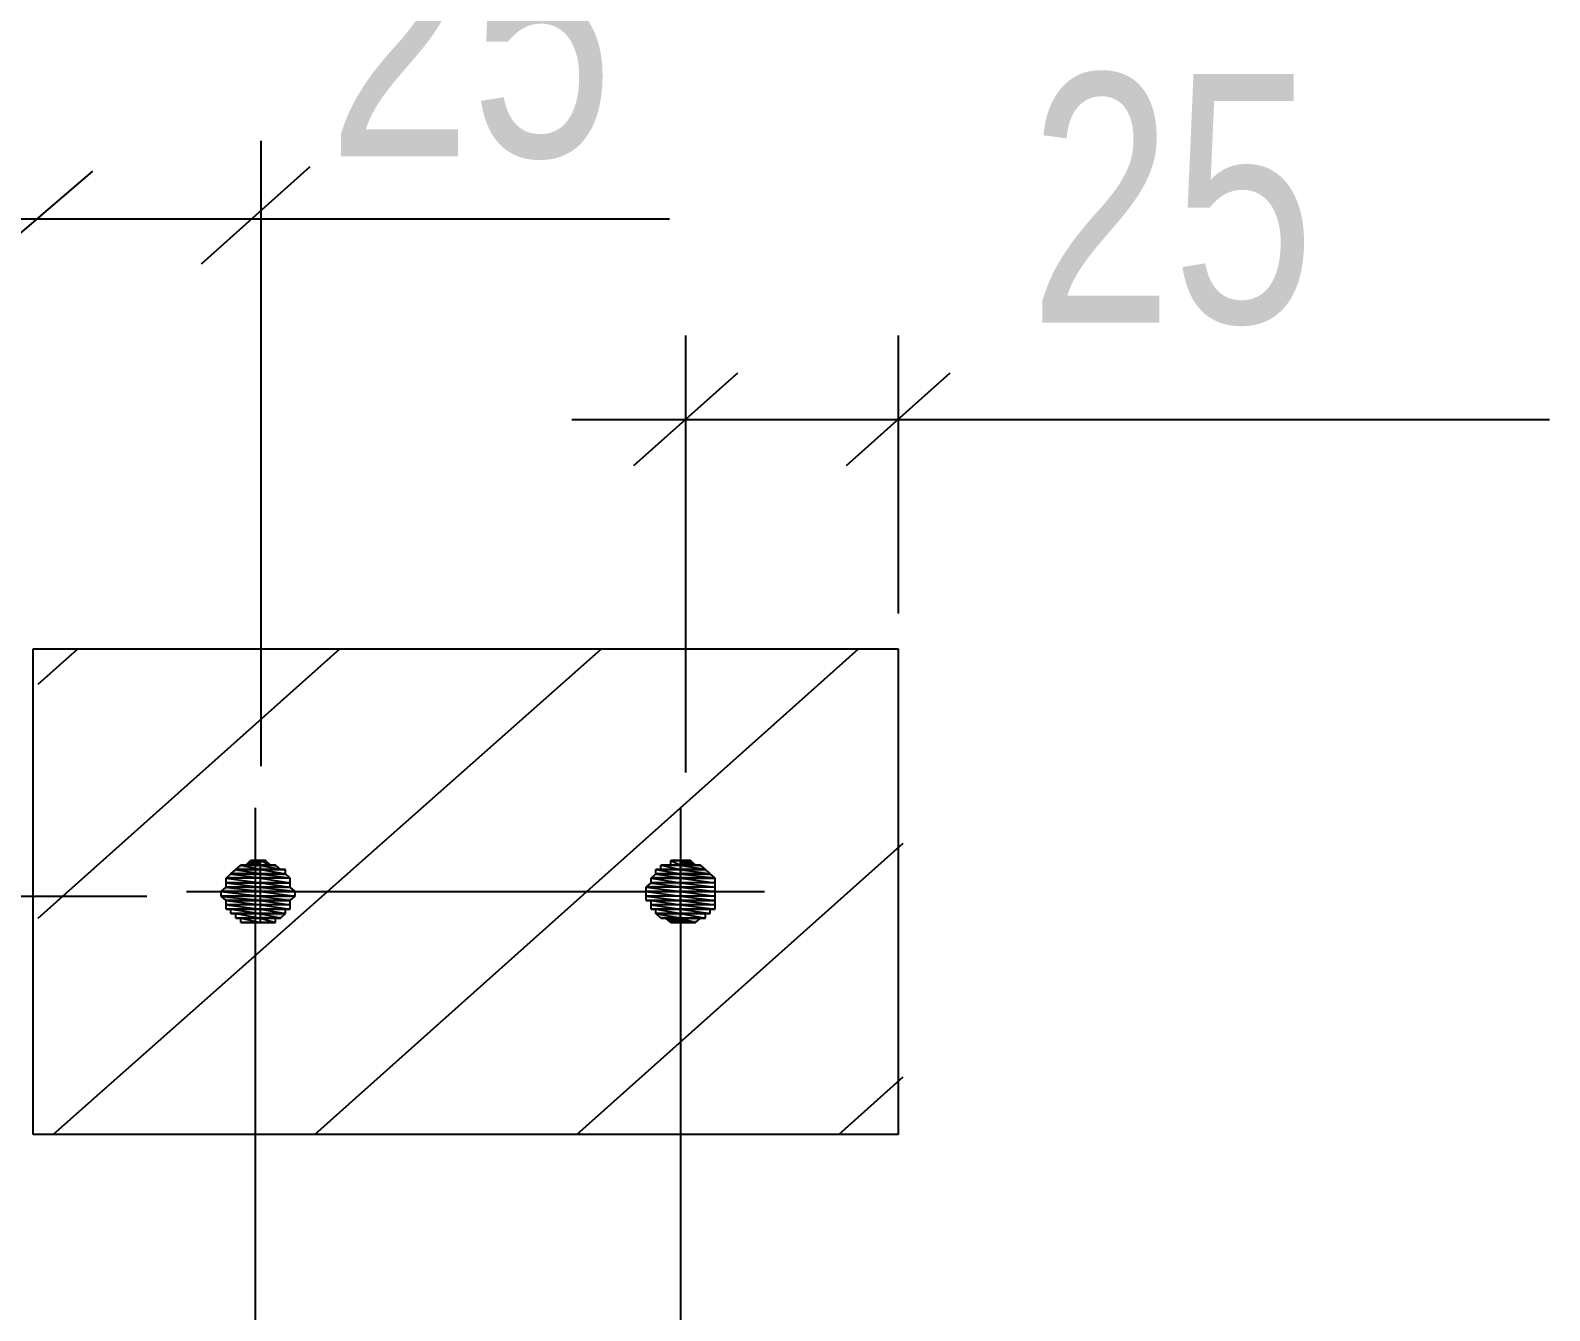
# Model space of a CAD drawing. Header units: millimetres. Extents: x 0 to 420, y 0 to 297.
# Drawn here: x 119.23 to 131.76, y 33.55 to 44.11 of the extents above; entities that cross this region are included whole.
import ezdxf

# ---------------------------------------------------------------- set-up
doc = ezdxf.new("R2010")
doc.units = ezdxf.units.MM
doc.styles.add('Arial Narrow', font='ARIALN.TTF', dxfattribs={"height": 0.2})

# ---------------------------------------------------------------- blocks, each defined once
blk = doc.blocks.new('0_TCM_4503_AIVD_AD_NOTE_BLOCK-43706508-2366')
at = {"linetype": 'Continuous'}
for points in [[(120.923, 37.192), (121.127, 37.192), (120.964, 37.228)], [(120.964, 37.228), (121.127, 37.192), (121.127, 37.228)], [(121.005, 37.228), (121.127, 37.228), (121.045, 37.265)], [(121.045, 37.265), (121.127, 37.228), (121.127, 37.265)], [(121.127, 37.228), (121.29, 37.192), (121.249, 37.228)], [(121.127, 37.192), (121.29, 37.192), (121.127, 37.228)], [(124.59, 37.265), (124.713, 37.228), (124.672, 37.265)], [(124.59, 37.228), (124.713, 37.228), (124.59, 37.265)], [(124.59, 37.228), (124.794, 37.192), (124.753, 37.228)], [(124.59, 37.192), (124.794, 37.192), (124.59, 37.228)], [(120.842, 37.119), (121.127, 37.119), (120.882, 37.155)], [(120.882, 37.155), (121.127, 37.155), (120.923, 37.192)], [(120.882, 37.155), (121.127, 37.119), (121.127, 37.155)], [(120.923, 37.192), (121.127, 37.155), (121.127, 37.192)], [(121.127, 37.155), (121.371, 37.119), (121.331, 37.155)], [(121.127, 37.119), (121.371, 37.119), (121.127, 37.155)], [(124.305, 37.046), (124.59, 37.046), (124.346, 37.083)], [(124.346, 37.119), (124.59, 37.119), (124.387, 37.155)], [(124.346, 37.083), (124.59, 37.046), (124.59, 37.083)], [(124.387, 37.155), (124.59, 37.119), (124.59, 37.155)], [(124.59, 37.192), (124.835, 37.155), (124.794, 37.192)], [(124.59, 37.155), (124.835, 37.155), (124.59, 37.192)], [(124.59, 37.155), (124.876, 37.119), (124.835, 37.155)], [(124.59, 37.119), (124.876, 37.119), (124.59, 37.155)], [(120.801, 37.01), (121.127, 37.01), (120.842, 37.046)], [(120.801, 36.973), (121.127, 36.937), (121.127, 36.973)], [(120.842, 36.937), (121.127, 36.937), (120.801, 36.973)], [(120.842, 37.046), (121.127, 37.01), (121.127, 37.046)], [(121.127, 37.046), (121.412, 37.01), (121.371, 37.046)], [(121.127, 37.01), (121.412, 37.01), (121.127, 37.046)], [(121.127, 36.973), (121.371, 36.937), (121.412, 36.973)], [(121.127, 36.937), (121.371, 36.937), (121.127, 36.973)], [(121.127, 36.828), (121.29, 36.791), (121.331, 36.828)], [(121.127, 36.791), (121.29, 36.791), (121.127, 36.828)], [(124.387, 36.828), (124.59, 36.791), (124.59, 36.828)], [(124.427, 36.791), (124.59, 36.791), (124.387, 36.828)], [(124.468, 36.791), (124.59, 36.755), (124.59, 36.791)], [(124.509, 36.755), (124.59, 36.755), (124.468, 36.791)], [(124.59, 36.791), (124.713, 36.755), (124.753, 36.791)], [(124.59, 36.755), (124.713, 36.755), (124.59, 36.791)]]:
    blk.add_hatch(color=7, dxfattribs=at).paths.add_polyline_path(points)
at = {"color": 7, "linetype": 'Continuous'}
for p, q in [((121.13, 43.2), (121.13, 38.043)), ((121.534, 42.984), (120.638, 42.183)), ((119.742, 42.948), (118.845, 42.183)), ((118.243, 42.556), (124.499, 42.556)), ((124.631, 41.593), (124.631, 37.992)), ((126.383, 41.593), (126.383, 39.302)), ((125.059, 41.284), (124.203, 40.519)), ((126.811, 41.284), (125.955, 40.519)), ((123.694, 40.902), (131.755, 40.902)), ((119.253, 39.011), (126.383, 39.011)), ((119.253, 35.008), (119.253, 39.011)), ((119.293, 38.72), (119.619, 39.011)), ((119.293, 36.791), (121.779, 39.011)), ((119.416, 35.008), (123.938, 39.011)), ((121.575, 35.008), (126.057, 39.011)), ((126.383, 39.011), (126.383, 35.008)), ((121.086, 24.346), (121.086, 37.701)), ((124.59, 37.701), (124.59, 24.274)), ((123.735, 35.008), (126.424, 37.41)), ((120.923, 37.192), (120.964, 37.228)), ((121.127, 37.228), (120.964, 37.228)), ((120.964, 37.228), (121.005, 37.228)), ((121.127, 37.228), (120.964, 37.228)), ((120.964, 37.228), (121.127, 37.228)), ((120.964, 37.228), (121.127, 37.228)), ((121.127, 37.228), (120.964, 37.228)), ((121.127, 37.228), (120.964, 37.228)), ((120.964, 37.228), (121.127, 37.192)), ((120.964, 37.228), (121.127, 37.192)), ((121.005, 37.228), (121.045, 37.265)), ((121.127, 37.228), (121.005, 37.228)), ((121.127, 37.228), (121.005, 37.228)), ((121.005, 37.228), (121.127, 37.228)), ((121.005, 37.228), (121.127, 37.228)), ((121.127, 37.228), (121.005, 37.228)), ((121.127, 37.228), (121.005, 37.228)), ((121.005, 37.228), (121.127, 37.228)), ((121.005, 37.228), (121.127, 37.228)), ((121.127, 37.265), (121.045, 37.265)), ((121.045, 37.265), (121.086, 37.265)), ((121.127, 37.265), (121.045, 37.265)), ((121.045, 37.265), (121.127, 37.228)), ((121.045, 37.265), (121.127, 37.228)), ((121.086, 37.265), (121.127, 37.265)), ((121.127, 37.265), (121.086, 37.265)), ((121.086, 37.265), (121.127, 37.265)), ((121.086, 37.265), (121.127, 37.265)), ((121.127, 37.265), (121.086, 37.265)), ((121.127, 37.228), (121.127, 37.265)), ((121.127, 37.265), (121.168, 37.265)), ((121.168, 37.265), (121.127, 37.265)), ((121.168, 37.265), (121.127, 37.265)), ((121.127, 37.265), (121.168, 37.265)), ((121.168, 37.265), (121.127, 37.265)), ((121.127, 37.265), (121.208, 37.228)), ((121.127, 37.265), (121.208, 37.228)), ((121.127, 37.228), (121.127, 37.265)), ((121.127, 37.192), (121.127, 37.228)), ((121.208, 37.228), (121.127, 37.228)), ((121.208, 37.228), (121.127, 37.228)), ((121.127, 37.228), (121.208, 37.228)), ((121.127, 37.228), (121.208, 37.228)), ((121.208, 37.228), (121.127, 37.228)), ((121.249, 37.228), (121.127, 37.228)), ((121.127, 37.228), (121.249, 37.228)), ((121.127, 37.228), (121.249, 37.228)), ((121.249, 37.228), (121.127, 37.228)), ((121.249, 37.228), (121.127, 37.228)), ((121.127, 37.228), (121.249, 37.228)), ((121.249, 37.228), (121.127, 37.228)), ((121.127, 37.228), (121.208, 37.228)), ((121.249, 37.228), (121.127, 37.228)), ((121.127, 37.228), (121.29, 37.192)), ((121.127, 37.228), (121.29, 37.192)), ((121.127, 37.192), (121.127, 37.228)), ((121.208, 37.228), (121.168, 37.265)), ((121.208, 37.228), (121.249, 37.228)), ((121.29, 37.192), (121.249, 37.228)), ((124.59, 37.228), (124.427, 37.228)), ((124.427, 37.228), (124.468, 37.228)), ((124.59, 37.228), (124.427, 37.228)), ((124.427, 37.228), (124.59, 37.192)), ((124.427, 37.228), (124.59, 37.192)), ((124.427, 37.192), (124.427, 37.228)), ((124.509, 37.228), (124.468, 37.228)), ((124.468, 37.228), (124.59, 37.228)), ((124.59, 37.228), (124.468, 37.228)), ((124.468, 37.228), (124.59, 37.228)), ((124.468, 37.228), (124.59, 37.228)), ((124.59, 37.265), (124.509, 37.265)), ((124.509, 37.265), (124.55, 37.265)), ((124.59, 37.265), (124.509, 37.265)), ((124.509, 37.265), (124.59, 37.228)), ((124.509, 37.265), (124.59, 37.228)), ((124.509, 37.228), (124.509, 37.265)), ((124.59, 37.228), (124.509, 37.228)), ((124.59, 37.228), (124.509, 37.228)), ((124.509, 37.228), (124.59, 37.228)), ((124.59, 37.228), (124.509, 37.228)), ((124.59, 37.265), (124.55, 37.265)), ((124.55, 37.265), (124.59, 37.265)), ((124.59, 37.265), (124.55, 37.265)), ((124.55, 37.265), (124.59, 37.265)), ((124.55, 37.265), (124.59, 37.265)), ((124.59, 37.265), (124.631, 37.265)), ((124.631, 37.265), (124.59, 37.265)), ((124.672, 37.265), (124.59, 37.265)), ((124.59, 37.265), (124.672, 37.265)), ((124.59, 37.265), (124.672, 37.265)), ((124.672, 37.265), (124.59, 37.265)), ((124.672, 37.265), (124.59, 37.265)), ((124.59, 37.265), (124.672, 37.265)), ((124.672, 37.265), (124.59, 37.265)), ((124.59, 37.265), (124.631, 37.265)), ((124.672, 37.265), (124.59, 37.265)), ((124.59, 37.265), (124.713, 37.228)), ((124.59, 37.265), (124.713, 37.228)), ((124.59, 37.228), (124.59, 37.265)), ((124.59, 37.228), (124.59, 37.265)), ((124.713, 37.228), (124.59, 37.228)), ((124.753, 37.228), (124.59, 37.228)), ((124.59, 37.228), (124.753, 37.228)), ((124.59, 37.228), (124.753, 37.228)), ((124.753, 37.228), (124.59, 37.228)), ((124.753, 37.228), (124.59, 37.228)), ((124.59, 37.228), (124.753, 37.228)), ((124.753, 37.228), (124.59, 37.228)), ((124.59, 37.228), (124.713, 37.228)), ((124.753, 37.228), (124.59, 37.228)), ((124.59, 37.228), (124.794, 37.192)), ((124.59, 37.228), (124.794, 37.192)), ((124.59, 37.192), (124.59, 37.228)), ((124.59, 37.192), (124.59, 37.228)), ((124.631, 37.265), (124.672, 37.265)), ((124.713, 37.228), (124.672, 37.265)), ((124.713, 37.228), (124.753, 37.228)), ((124.794, 37.192), (124.753, 37.228)), ((120.842, 37.119), (120.882, 37.155)), ((121.127, 37.119), (120.842, 37.119)), ((121.127, 37.119), (120.842, 37.119)), ((120.842, 37.119), (121.127, 37.083)), ((120.842, 37.119), (121.127, 37.083)), ((120.842, 37.083), (120.842, 37.119)), ((121.127, 37.083), (120.842, 37.083)), ((121.127, 37.083), (120.842, 37.083)), ((120.842, 37.083), (121.127, 37.083)), ((120.842, 37.083), (121.127, 37.083)), ((121.127, 37.083), (120.842, 37.083)), ((121.127, 37.083), (120.842, 37.083)), ((120.842, 37.083), (121.127, 37.046)), ((120.842, 37.083), (121.127, 37.046)), ((120.842, 37.046), (120.842, 37.083)), ((120.882, 37.155), (120.923, 37.192)), ((121.127, 37.155), (120.882, 37.155)), ((121.127, 37.155), (120.882, 37.155)), ((120.882, 37.155), (121.127, 37.155)), ((120.882, 37.155), (121.127, 37.155)), ((121.127, 37.155), (120.882, 37.155)), ((121.127, 37.155), (120.882, 37.155)), ((120.882, 37.155), (121.127, 37.119)), ((120.882, 37.155), (121.127, 37.119)), ((121.127, 37.192), (120.923, 37.192)), ((121.127, 37.192), (120.923, 37.192)), ((120.923, 37.192), (121.127, 37.192)), ((120.923, 37.192), (121.127, 37.192)), ((121.127, 37.192), (120.923, 37.192)), ((121.127, 37.192), (120.923, 37.192)), ((120.923, 37.192), (121.127, 37.155)), ((120.923, 37.192), (121.127, 37.155)), ((121.127, 37.155), (121.127, 37.192)), ((121.29, 37.192), (121.127, 37.192)), ((121.331, 37.192), (121.127, 37.192)), ((121.127, 37.192), (121.331, 37.192)), ((121.331, 37.192), (121.127, 37.192)), ((121.127, 37.192), (121.29, 37.192)), ((121.331, 37.192), (121.127, 37.192)), ((121.127, 37.192), (121.331, 37.155)), ((121.127, 37.192), (121.331, 37.155)), ((121.127, 37.155), (121.127, 37.192)), ((121.127, 37.119), (121.127, 37.155)), ((121.331, 37.155), (121.127, 37.155)), ((121.331, 37.155), (121.127, 37.155)), ((121.127, 37.155), (121.331, 37.155)), ((121.127, 37.155), (121.331, 37.155)), ((121.331, 37.155), (121.127, 37.155)), ((121.331, 37.155), (121.127, 37.155)), ((121.127, 37.155), (121.371, 37.119)), ((121.127, 37.155), (121.371, 37.119)), ((121.127, 37.119), (121.127, 37.155)), ((121.127, 37.083), (121.127, 37.119)), ((121.371, 37.119), (121.127, 37.119)), ((121.371, 37.119), (121.127, 37.119)), ((121.127, 37.119), (121.371, 37.083)), ((121.127, 37.119), (121.371, 37.083)), ((121.127, 37.083), (121.127, 37.119)), ((121.127, 37.046), (121.127, 37.083)), ((121.371, 37.083), (121.127, 37.083)), ((121.371, 37.083), (121.127, 37.083)), ((121.127, 37.083), (121.371, 37.083)), ((121.127, 37.083), (121.371, 37.083)), ((121.371, 37.083), (121.127, 37.083)), ((121.371, 37.083), (121.127, 37.083)), ((121.127, 37.083), (121.371, 37.046)), ((121.127, 37.083), (121.371, 37.046)), ((121.127, 37.046), (121.127, 37.083)), ((121.29, 37.192), (121.331, 37.192)), ((121.331, 37.155), (121.331, 37.192)), ((121.371, 37.119), (121.331, 37.155)), ((121.371, 37.083), (121.371, 37.119)), ((121.371, 37.046), (121.371, 37.083)), ((124.305, 37.046), (124.346, 37.083)), ((124.346, 37.119), (124.387, 37.155)), ((124.59, 37.119), (124.346, 37.119)), ((124.59, 37.119), (124.346, 37.119)), ((124.346, 37.119), (124.59, 37.119)), ((124.346, 37.119), (124.59, 37.119)), ((124.59, 37.119), (124.346, 37.119)), ((124.59, 37.119), (124.346, 37.119)), ((124.346, 37.119), (124.59, 37.083)), ((124.346, 37.119), (124.59, 37.083)), ((124.346, 37.083), (124.346, 37.119)), ((124.59, 37.083), (124.346, 37.083)), ((124.59, 37.083), (124.346, 37.083)), ((124.346, 37.083), (124.59, 37.046)), ((124.346, 37.083), (124.59, 37.046)), ((124.427, 37.192), (124.387, 37.192)), ((124.387, 37.192), (124.59, 37.192)), ((124.59, 37.192), (124.387, 37.192)), ((124.387, 37.192), (124.59, 37.155)), ((124.387, 37.192), (124.59, 37.155)), ((124.387, 37.155), (124.387, 37.192)), ((124.59, 37.155), (124.387, 37.155)), ((124.59, 37.155), (124.387, 37.155)), ((124.387, 37.155), (124.59, 37.155)), ((124.387, 37.155), (124.59, 37.155)), ((124.59, 37.155), (124.387, 37.155)), ((124.59, 37.155), (124.387, 37.155)), ((124.387, 37.155), (124.59, 37.119)), ((124.387, 37.155), (124.59, 37.119)), ((124.59, 37.192), (124.427, 37.192)), ((124.59, 37.192), (124.427, 37.192)), ((124.427, 37.192), (124.59, 37.192)), ((124.59, 37.192), (124.427, 37.192)), ((124.794, 37.192), (124.59, 37.192)), ((124.794, 37.192), (124.59, 37.192)), ((124.59, 37.192), (124.794, 37.192)), ((124.59, 37.192), (124.794, 37.192)), ((124.794, 37.192), (124.59, 37.192)), ((124.794, 37.192), (124.59, 37.192)), ((124.59, 37.192), (124.835, 37.155)), ((124.59, 37.192), (124.835, 37.155)), ((124.59, 37.155), (124.59, 37.192)), ((124.59, 37.155), (124.59, 37.192)), ((124.835, 37.155), (124.59, 37.155)), ((124.835, 37.155), (124.59, 37.155)), ((124.59, 37.155), (124.835, 37.155)), ((124.59, 37.155), (124.835, 37.155)), ((124.835, 37.155), (124.59, 37.155)), ((124.835, 37.155), (124.59, 37.155)), ((124.59, 37.155), (124.876, 37.119)), ((124.59, 37.155), (124.876, 37.119)), ((124.59, 37.119), (124.59, 37.155)), ((124.59, 37.119), (124.59, 37.155)), ((124.876, 37.119), (124.59, 37.119)), ((124.876, 37.119), (124.59, 37.119)), ((124.59, 37.119), (124.876, 37.119)), ((124.59, 37.119), (124.876, 37.119)), ((124.876, 37.119), (124.59, 37.119)), ((124.876, 37.119), (124.59, 37.119)), ((124.59, 37.119), (124.876, 37.083)), ((124.59, 37.119), (124.876, 37.083)), ((124.59, 37.083), (124.59, 37.119)), ((124.59, 37.083), (124.59, 37.119)), ((124.876, 37.083), (124.59, 37.083)), ((124.876, 37.083), (124.59, 37.083)), ((124.59, 37.083), (124.876, 37.046)), ((124.59, 37.083), (124.876, 37.046)), ((124.59, 37.046), (124.59, 37.083)), ((124.59, 37.046), (124.59, 37.083)), ((124.835, 37.155), (124.794, 37.192)), ((124.876, 37.119), (124.835, 37.155)), ((124.876, 37.083), (124.876, 37.119)), ((124.876, 37.046), (124.876, 37.083)), ((114.404, 36.973), (120.19, 36.973)), ((120.516, 37.01), (125.283, 37.01)), ((120.801, 37.01), (120.842, 37.046)), ((121.127, 37.01), (120.801, 37.01)), ((121.127, 37.01), (120.801, 37.01)), ((120.801, 37.01), (121.127, 37.01)), ((120.801, 37.01), (121.127, 37.01)), ((121.127, 37.01), (120.801, 37.01)), ((121.127, 37.01), (120.801, 37.01)), ((120.801, 37.01), (121.127, 36.973)), ((120.801, 37.01), (121.127, 36.973)), ((120.801, 36.973), (120.801, 37.01)), ((121.127, 36.973), (120.801, 36.973)), ((121.127, 36.973), (120.801, 36.973)), ((120.801, 36.973), (121.127, 36.937)), ((120.801, 36.973), (121.127, 36.937)), ((120.842, 36.937), (120.801, 36.973)), ((121.127, 37.046), (120.842, 37.046)), ((121.127, 37.046), (120.842, 37.046)), ((120.842, 37.046), (121.127, 37.01)), ((120.842, 37.046), (121.127, 37.01)), ((121.127, 37.01), (121.127, 37.046)), ((121.371, 37.046), (121.127, 37.046)), ((121.371, 37.046), (121.127, 37.046)), ((121.127, 37.046), (121.412, 37.01)), ((121.127, 37.046), (121.412, 37.01)), ((121.127, 37.01), (121.127, 37.046)), ((121.127, 36.973), (121.127, 37.01)), ((121.412, 37.01), (121.127, 37.01)), ((121.412, 37.01), (121.127, 37.01)), ((121.127, 37.01), (121.412, 37.01)), ((121.127, 37.01), (121.412, 37.01)), ((121.412, 37.01), (121.127, 37.01)), ((121.412, 37.01), (121.127, 37.01)), ((121.127, 37.01), (121.412, 36.973)), ((121.127, 37.01), (121.412, 36.973)), ((121.127, 36.973), (121.127, 37.01)), ((121.127, 36.937), (121.127, 36.973)), ((121.412, 36.973), (121.127, 36.973)), ((121.412, 36.973), (121.127, 36.973)), ((121.127, 36.973), (121.371, 36.937)), ((121.127, 36.973), (121.371, 36.937)), ((121.127, 36.937), (121.127, 36.973)), ((121.412, 37.01), (121.371, 37.046)), ((121.371, 36.937), (121.412, 36.973)), ((121.412, 36.973), (121.412, 37.01)), ((124.59, 37.046), (124.305, 37.046)), ((124.59, 37.046), (124.305, 37.046)), ((124.305, 37.046), (124.59, 37.01)), ((124.305, 37.046), (124.59, 37.01)), ((124.305, 37.01), (124.305, 37.046)), ((124.59, 37.01), (124.305, 37.01)), ((124.59, 37.01), (124.305, 37.01)), ((124.305, 37.01), (124.59, 37.01)), ((124.305, 37.01), (124.59, 37.01)), ((124.59, 37.01), (124.305, 37.01)), ((124.59, 37.01), (124.305, 37.01)), ((124.305, 37.01), (124.59, 36.973)), ((124.305, 37.01), (124.59, 36.973)), ((124.305, 36.973), (124.305, 37.01)), ((124.59, 36.973), (124.305, 36.973)), ((124.59, 36.973), (124.305, 36.973)), ((124.305, 36.973), (124.59, 36.937)), ((124.305, 36.973), (124.59, 36.937)), ((124.305, 36.937), (124.305, 36.973)), ((124.876, 37.046), (124.59, 37.046)), ((124.876, 37.046), (124.59, 37.046)), ((124.59, 37.046), (124.876, 37.01)), ((124.59, 37.046), (124.876, 37.01)), ((124.59, 37.01), (124.59, 37.046)), ((124.59, 37.01), (124.59, 37.046)), ((124.876, 37.01), (124.59, 37.01)), ((124.876, 37.01), (124.59, 37.01)), ((124.59, 37.01), (124.876, 37.01)), ((124.59, 37.01), (124.876, 37.01)), ((124.876, 37.01), (124.59, 37.01)), ((124.876, 37.01), (124.59, 37.01)), ((124.59, 37.01), (124.876, 36.973)), ((124.59, 37.01), (124.876, 36.973)), ((124.59, 36.973), (124.59, 37.01)), ((124.59, 36.973), (124.59, 37.01)), ((124.876, 36.973), (124.59, 36.973)), ((124.876, 36.973), (124.59, 36.973)), ((124.59, 36.973), (124.876, 36.937)), ((124.59, 36.973), (124.876, 36.937)), ((124.59, 36.937), (124.59, 36.973)), ((124.59, 36.937), (124.59, 36.973)), ((124.876, 37.01), (124.876, 37.046)), ((124.876, 36.973), (124.876, 37.01)), ((124.876, 36.937), (124.876, 36.973)), ((121.127, 36.937), (120.842, 36.937)), ((121.127, 36.937), (120.842, 36.937)), ((120.842, 36.937), (121.127, 36.937)), ((120.842, 36.937), (121.127, 36.937)), ((121.127, 36.937), (120.842, 36.937)), ((121.127, 36.937), (120.842, 36.937)), ((120.842, 36.937), (121.127, 36.901)), ((120.842, 36.937), (121.127, 36.901)), ((120.842, 36.901), (120.842, 36.937)), ((121.127, 36.901), (120.842, 36.901)), ((121.127, 36.901), (120.842, 36.901)), ((120.842, 36.901), (121.127, 36.864)), ((120.842, 36.901), (121.127, 36.864)), ((120.842, 36.864), (120.842, 36.901)), ((121.127, 36.864), (120.842, 36.864)), ((121.127, 36.864), (120.842, 36.864)), ((120.842, 36.864), (120.882, 36.864)), ((120.842, 36.864), (121.127, 36.864)), ((121.127, 36.864), (120.842, 36.864)), ((120.882, 36.864), (121.127, 36.864)), ((121.127, 36.864), (120.882, 36.864)), ((120.882, 36.864), (121.127, 36.828)), ((120.882, 36.864), (121.127, 36.828)), ((120.882, 36.828), (120.882, 36.864)), ((121.127, 36.828), (120.882, 36.828)), ((121.127, 36.828), (120.882, 36.828)), ((120.882, 36.828), (120.923, 36.828)), ((120.882, 36.828), (121.127, 36.828)), ((121.127, 36.828), (120.882, 36.828)), ((120.923, 36.828), (121.127, 36.828)), ((121.127, 36.828), (120.923, 36.828)), ((120.923, 36.828), (121.127, 36.791)), ((120.923, 36.828), (121.127, 36.791)), ((120.923, 36.791), (120.923, 36.828)), ((121.127, 36.901), (121.127, 36.937)), ((121.371, 36.937), (121.127, 36.937)), ((121.371, 36.937), (121.127, 36.937)), ((121.127, 36.937), (121.371, 36.937)), ((121.127, 36.937), (121.371, 36.937)), ((121.371, 36.937), (121.127, 36.937)), ((121.371, 36.937), (121.127, 36.937)), ((121.127, 36.937), (121.371, 36.901)), ((121.127, 36.937), (121.371, 36.901)), ((121.127, 36.901), (121.127, 36.937)), ((121.127, 36.864), (121.127, 36.901)), ((121.371, 36.901), (121.127, 36.901)), ((121.371, 36.901), (121.127, 36.901)), ((121.127, 36.901), (121.371, 36.864)), ((121.127, 36.901), (121.371, 36.864)), ((121.127, 36.864), (121.127, 36.901)), ((121.127, 36.828), (121.127, 36.864)), ((121.371, 36.864), (121.127, 36.864)), ((121.331, 36.864), (121.127, 36.864)), ((121.127, 36.864), (121.331, 36.864)), ((121.331, 36.864), (121.127, 36.864)), ((121.127, 36.864), (121.371, 36.864)), ((121.331, 36.864), (121.127, 36.864)), ((121.127, 36.864), (121.331, 36.828)), ((121.127, 36.864), (121.331, 36.828)), ((121.127, 36.828), (121.127, 36.864)), ((121.127, 36.791), (121.127, 36.828)), ((121.331, 36.828), (121.127, 36.828)), ((121.331, 36.828), (121.127, 36.828)), ((121.127, 36.828), (121.331, 36.828)), ((121.127, 36.828), (121.331, 36.828)), ((121.331, 36.828), (121.127, 36.828)), ((121.331, 36.828), (121.127, 36.828)), ((121.127, 36.828), (121.29, 36.791)), ((121.127, 36.828), (121.29, 36.791)), ((121.127, 36.791), (121.127, 36.828)), ((121.29, 36.791), (121.331, 36.828)), ((121.371, 36.864), (121.331, 36.864)), ((121.331, 36.828), (121.331, 36.864)), ((121.371, 36.901), (121.371, 36.937)), ((121.371, 36.864), (121.371, 36.901)), ((124.59, 36.937), (124.305, 36.937)), ((124.59, 36.937), (124.305, 36.937)), ((124.305, 36.937), (124.346, 36.937)), ((124.305, 36.937), (124.59, 36.937)), ((124.59, 36.937), (124.305, 36.937)), ((124.59, 36.937), (124.346, 36.937)), ((124.346, 36.937), (124.59, 36.901)), ((124.346, 36.937), (124.59, 36.901)), ((124.346, 36.901), (124.346, 36.937)), ((124.346, 36.937), (124.59, 36.937)), ((124.59, 36.901), (124.346, 36.901)), ((124.59, 36.901), (124.346, 36.901)), ((124.346, 36.901), (124.59, 36.864)), ((124.346, 36.901), (124.59, 36.864)), ((124.346, 36.864), (124.346, 36.901)), ((124.59, 36.864), (124.346, 36.864)), ((124.59, 36.864), (124.346, 36.864)), ((124.346, 36.864), (124.387, 36.864)), ((124.346, 36.864), (124.59, 36.864)), ((124.59, 36.864), (124.346, 36.864)), ((124.387, 36.864), (124.59, 36.864)), ((124.59, 36.864), (124.387, 36.864)), ((124.387, 36.864), (124.59, 36.828)), ((124.387, 36.864), (124.59, 36.828)), ((124.387, 36.828), (124.387, 36.864)), ((124.59, 36.828), (124.387, 36.828)), ((124.59, 36.828), (124.387, 36.828)), ((124.387, 36.828), (124.59, 36.828)), ((124.387, 36.828), (124.59, 36.828)), ((124.59, 36.828), (124.387, 36.828)), ((124.59, 36.828), (124.387, 36.828)), ((124.387, 36.828), (124.59, 36.791)), ((124.387, 36.828), (124.59, 36.791)), ((124.427, 36.791), (124.387, 36.828)), ((124.59, 36.901), (124.59, 36.937)), ((124.876, 36.937), (124.59, 36.937)), ((124.876, 36.937), (124.59, 36.937)), ((124.59, 36.937), (124.876, 36.937)), ((124.59, 36.937), (124.876, 36.937)), ((124.876, 36.937), (124.59, 36.937)), ((124.876, 36.937), (124.59, 36.937)), ((124.59, 36.937), (124.876, 36.901)), ((124.59, 36.937), (124.876, 36.901)), ((124.59, 36.901), (124.59, 36.937)), ((124.59, 36.864), (124.59, 36.901)), ((124.876, 36.901), (124.59, 36.901)), ((124.876, 36.901), (124.59, 36.901)), ((124.59, 36.901), (124.876, 36.864)), ((124.59, 36.901), (124.876, 36.864)), ((124.59, 36.864), (124.59, 36.901)), ((124.59, 36.828), (124.59, 36.864)), ((124.876, 36.864), (124.59, 36.864)), ((124.835, 36.864), (124.59, 36.864)), ((124.59, 36.864), (124.835, 36.864)), ((124.835, 36.864), (124.59, 36.864)), ((124.59, 36.864), (124.876, 36.864)), ((124.835, 36.864), (124.59, 36.864)), ((124.59, 36.864), (124.835, 36.828)), ((124.59, 36.864), (124.835, 36.828)), ((124.59, 36.828), (124.59, 36.864)), ((124.59, 36.791), (124.59, 36.828)), ((124.835, 36.828), (124.59, 36.828)), ((124.794, 36.828), (124.59, 36.828)), ((124.59, 36.828), (124.794, 36.828)), ((124.794, 36.828), (124.59, 36.828)), ((124.59, 36.828), (124.835, 36.828)), ((124.794, 36.828), (124.59, 36.828)), ((124.59, 36.828), (124.794, 36.791)), ((124.59, 36.828), (124.794, 36.791)), ((124.59, 36.791), (124.59, 36.828)), ((124.835, 36.828), (124.794, 36.828)), ((124.794, 36.791), (124.794, 36.828)), ((124.876, 36.864), (124.835, 36.864)), ((124.835, 36.828), (124.835, 36.864)), ((124.876, 36.901), (124.876, 36.937)), ((124.876, 36.864), (124.876, 36.901)), ((121.127, 36.791), (120.923, 36.791)), ((121.127, 36.791), (120.923, 36.791)), ((120.923, 36.791), (120.964, 36.791)), ((120.923, 36.791), (121.127, 36.791)), ((121.127, 36.791), (120.923, 36.791)), ((120.964, 36.791), (121.127, 36.791)), ((121.127, 36.791), (120.964, 36.791)), ((120.964, 36.791), (121.127, 36.755)), ((120.964, 36.791), (121.127, 36.755)), ((120.964, 36.755), (120.964, 36.791)), ((121.127, 36.755), (120.964, 36.755)), ((121.127, 36.755), (120.964, 36.755)), ((120.964, 36.755), (121.005, 36.755)), ((120.964, 36.755), (121.127, 36.755)), ((121.127, 36.755), (120.964, 36.755)), ((121.005, 36.755), (121.127, 36.755)), ((121.127, 36.755), (121.005, 36.755)), ((121.005, 36.755), (121.127, 36.755)), ((121.127, 36.755), (121.005, 36.755)), ((121.005, 36.755), (121.127, 36.755)), ((121.005, 36.755), (121.127, 36.755)), ((121.045, 36.755), (121.005, 36.755)), ((121.005, 36.755), (121.127, 36.755)), ((121.127, 36.755), (121.005, 36.755)), ((121.127, 36.755), (121.045, 36.755)), ((121.086, 36.755), (121.045, 36.755)), ((121.045, 36.755), (121.127, 36.755)), ((121.045, 36.755), (121.127, 36.755)), ((121.127, 36.755), (121.045, 36.755)), ((121.127, 36.755), (121.086, 36.755)), ((121.086, 36.755), (121.127, 36.755)), ((121.127, 36.755), (121.086, 36.755)), ((121.127, 36.755), (121.127, 36.791)), ((121.29, 36.791), (121.127, 36.791)), ((121.249, 36.791), (121.127, 36.791)), ((121.127, 36.791), (121.249, 36.791)), ((121.249, 36.791), (121.127, 36.791)), ((121.127, 36.791), (121.29, 36.791)), ((121.249, 36.791), (121.127, 36.791)), ((121.127, 36.791), (121.249, 36.755)), ((121.127, 36.791), (121.249, 36.755)), ((121.127, 36.755), (121.127, 36.791)), ((121.249, 36.755), (121.127, 36.755)), ((121.208, 36.755), (121.127, 36.755)), ((121.127, 36.755), (121.208, 36.755)), ((121.127, 36.755), (121.208, 36.755)), ((121.208, 36.755), (121.127, 36.755)), ((121.208, 36.755), (121.127, 36.755)), ((121.127, 36.755), (121.208, 36.755)), ((121.208, 36.755), (121.127, 36.755)), ((121.127, 36.755), (121.249, 36.755)), ((121.168, 36.755), (121.127, 36.755)), ((121.127, 36.755), (121.168, 36.755)), ((121.168, 36.755), (121.127, 36.755)), ((121.127, 36.755), (121.208, 36.755)), ((121.127, 36.755), (121.168, 36.755)), ((121.168, 36.755), (121.127, 36.755)), ((121.208, 36.755), (121.168, 36.755)), ((121.249, 36.755), (121.208, 36.755)), ((121.29, 36.791), (121.249, 36.791)), ((121.249, 36.755), (121.249, 36.791)), ((124.59, 36.791), (124.427, 36.791)), ((124.59, 36.791), (124.427, 36.791)), ((124.427, 36.791), (124.59, 36.791)), ((124.427, 36.791), (124.59, 36.791)), ((124.59, 36.791), (124.427, 36.791)), ((124.59, 36.791), (124.427, 36.791)), ((124.427, 36.791), (124.59, 36.791)), ((124.427, 36.791), (124.59, 36.791)), ((124.468, 36.791), (124.427, 36.791)), ((124.59, 36.791), (124.468, 36.791)), ((124.59, 36.791), (124.468, 36.791)), ((124.468, 36.791), (124.59, 36.755)), ((124.468, 36.791), (124.59, 36.755)), ((124.509, 36.755), (124.468, 36.791)), ((124.59, 36.755), (124.509, 36.755)), ((124.59, 36.755), (124.509, 36.755)), ((124.509, 36.755), (124.59, 36.755)), ((124.509, 36.755), (124.59, 36.755)), ((124.59, 36.755), (124.509, 36.755)), ((124.59, 36.755), (124.509, 36.755)), ((124.509, 36.755), (124.59, 36.755)), ((124.509, 36.755), (124.59, 36.755)), ((124.55, 36.755), (124.509, 36.755)), ((124.59, 36.755), (124.55, 36.755)), ((124.55, 36.755), (124.59, 36.755)), ((124.59, 36.755), (124.55, 36.755)), ((124.59, 36.755), (124.55, 36.755)), ((124.55, 36.755), (124.59, 36.755)), ((124.59, 36.755), (124.59, 36.791)), ((124.794, 36.791), (124.59, 36.791)), ((124.753, 36.791), (124.59, 36.791)), ((124.59, 36.791), (124.753, 36.791)), ((124.59, 36.791), (124.753, 36.791)), ((124.753, 36.791), (124.59, 36.791)), ((124.753, 36.791), (124.59, 36.791)), ((124.59, 36.791), (124.753, 36.791)), ((124.753, 36.791), (124.59, 36.791)), ((124.59, 36.791), (124.794, 36.791)), ((124.753, 36.791), (124.59, 36.791)), ((124.59, 36.791), (124.713, 36.755)), ((124.59, 36.791), (124.713, 36.755)), ((124.59, 36.755), (124.59, 36.791)), ((124.713, 36.755), (124.59, 36.755)), ((124.672, 36.755), (124.59, 36.755)), ((124.59, 36.755), (124.672, 36.755)), ((124.59, 36.755), (124.672, 36.755)), ((124.672, 36.755), (124.59, 36.755)), ((124.672, 36.755), (124.59, 36.755)), ((124.59, 36.755), (124.672, 36.755)), ((124.672, 36.755), (124.59, 36.755)), ((124.59, 36.755), (124.713, 36.755)), ((124.59, 36.755), (124.631, 36.755)), ((124.631, 36.755), (124.59, 36.755)), ((124.631, 36.755), (124.59, 36.755)), ((124.59, 36.755), (124.631, 36.755)), ((124.631, 36.755), (124.59, 36.755)), ((124.59, 36.755), (124.672, 36.755)), ((124.672, 36.755), (124.631, 36.755)), ((124.713, 36.755), (124.672, 36.755)), ((124.713, 36.755), (124.753, 36.791)), ((124.794, 36.791), (124.753, 36.791)), ((125.894, 35.008), (126.424, 35.481)), ((126.383, 35.008), (119.253, 35.008))]:
    blk.add_line(p, q, dxfattribs=at)
at = {"color": 7, "linetype": 'Continuous', "style": 'Arial Narrow', "width": 0.9}
for p in [(121.684, 43.07), (127.468, 41.7)]:
    blk.add_text('25', height=2.051, dxfattribs=at).set_placement(p)

msp = doc.modelspace()

# ---------------------------------------------------------------- block references
msp.add_blockref('0_TCM_4503_AIVD_AD_NOTE_BLOCK-43706508-2366', (0, 0))

doc.saveas('drawing.dxf')
